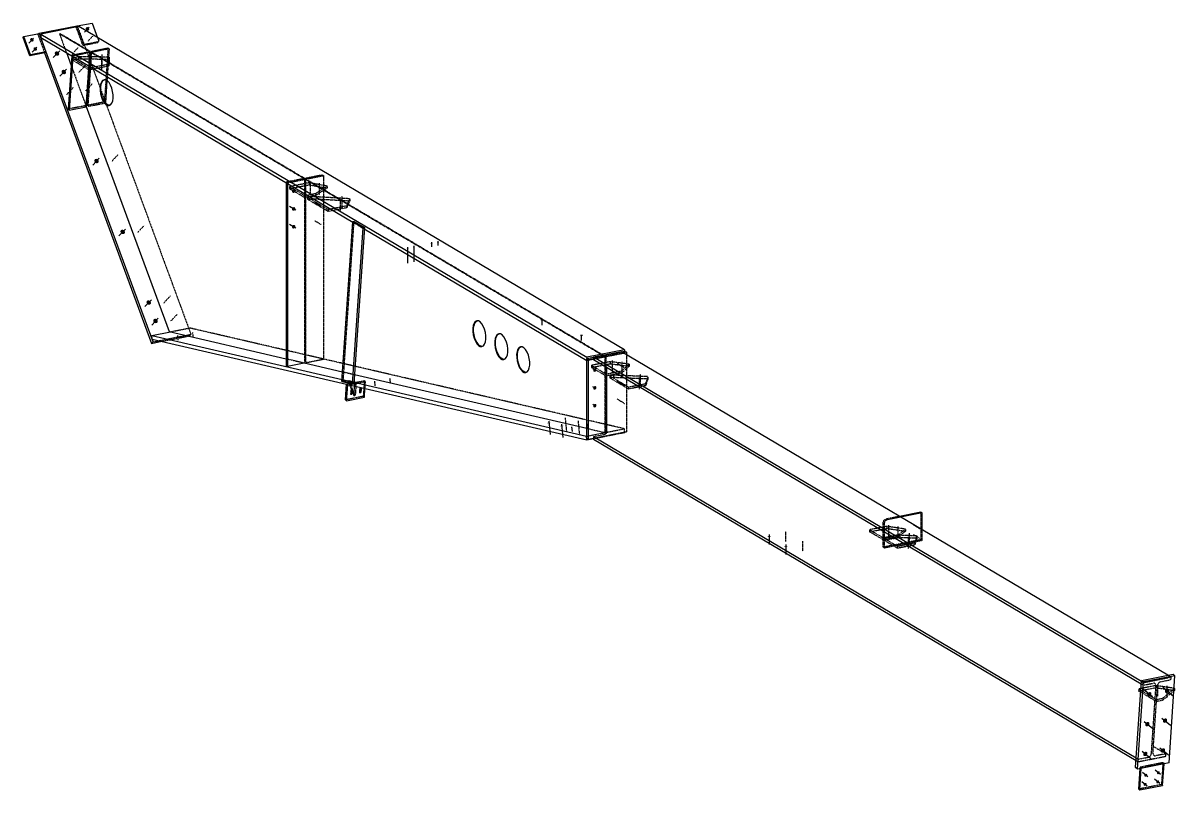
# Model space of a CAD drawing. Header units: millimetres. Extents: x 20 to 121689, y 20 to 5397.
# Drawn here: x 37509 to 45399, y 140 to 5397 of the extents above; entities that cross this region are included whole.
import ezdxf

# ---------------------------------------------------------------- set-up
doc = ezdxf.new("R2010")
doc.units = ezdxf.units.MM
doc.linetypes.add('DXK_LINE_DOT2', pattern=[3.9198, 1.9599, -1.9599])
doc.layers.add('STÅL', color=7, linetype='Continuous')

msp = doc.modelspace()

# ---------------------------------------------------------------- hatches: boundary and pattern name
at = {"layer": 'STÅL', "linetype": 'Continuous'}
for color, points in [(96, [(37942.6, 5349.1), (37940.8, 5351.1), (37939.4, 5353.3), (37938.5, 5355.8), (37938, 5358.3), (37938.1, 5360.7), (37938.7, 5363), (37939.8, 5365), (37941.4, 5366.7), (37943.3, 5367.9), (37945.6, 5368.7), (37948, 5368.9), (37950.5, 5368.6), (37953, 5367.9), (37955.4, 5366.6), (37957.5, 5364.9), (37959.3, 5362.9), (37960.7, 5360.6), (37961.7, 5358.2), (37962.1, 5355.7), (37962, 5353.3), (37961.4, 5351), (37960.3, 5349), (37958.7, 5347.3), (37956.8, 5346.1), (37954.6, 5345.3), (37952.2, 5345.1), (37949.6, 5345.4), (37947.2, 5346.1), (37944.8, 5347.4)]), (96, [(37561.6, 5273.8), (37559.8, 5275.8), (37558.4, 5278.1), (37557.4, 5280.5), (37557, 5283), (37557.1, 5285.5), (37557.7, 5287.7), (37558.8, 5289.7), (37560.3, 5291.4), (37562.3, 5292.6), (37564.5, 5293.4), (37566.9, 5293.7), (37569.4, 5293.4), (37571.9, 5292.6), (37574.3, 5291.4), (37576.4, 5289.7), (37578.3, 5287.7), (37579.7, 5285.4), (37580.6, 5283), (37581, 5280.5), (37581, 5278), (37580.3, 5275.8), (37579.2, 5273.8), (37577.7, 5272.1), (37575.8, 5270.9), (37573.5, 5270.1), (37571.1, 5269.8), (37568.6, 5270.1), (37566.1, 5270.9), (37563.7, 5272.1)]), (96, [(37584.8, 5210.8), (37583, 5212.8), (37581.6, 5215.1), (37580.6, 5217.5), (37580.2, 5220), (37580.3, 5222.5), (37580.9, 5224.7), (37582, 5226.7), (37583.5, 5228.4), (37585.5, 5229.6), (37587.7, 5230.4), (37590.1, 5230.7), (37592.6, 5230.4), (37595.1, 5229.6), (37597.5, 5228.4), (37599.6, 5226.7), (37601.4, 5224.7), (37602.9, 5222.4), (37603.8, 5220), (37604.2, 5217.5), (37604.1, 5215), (37603.5, 5212.8), (37602.4, 5210.8), (37600.9, 5209.1), (37599, 5207.9), (37596.7, 5207.1), (37594.3, 5206.8), (37591.8, 5207.1), (37589.3, 5207.9), (37586.9, 5209.1)]), (96, [(37731.7, 5177.2), (37729.4, 5179.8), (37727.6, 5182.7), (37726.4, 5185.8), (37725.8, 5188.9), (37725.9, 5192), (37726.7, 5194.9), (37728.1, 5197.5), (37730.1, 5199.6), (37732.5, 5201.1), (37735.4, 5202.1), (37738.4, 5202.4), (37741.6, 5202.1), (37744.8, 5201.1), (37747.8, 5199.5), (37750.5, 5197.4), (37752.8, 5194.8), (37754.6, 5191.9), (37755.8, 5188.8), (37756.4, 5185.7), (37756.2, 5182.6), (37755.5, 5179.7), (37754.1, 5177.2), (37752.1, 5175.1), (37749.6, 5173.5), (37746.8, 5172.5), (37743.7, 5172.2), (37740.6, 5172.5), (37737.4, 5173.5), (37734.4, 5175.1)]), (96, [(37778.1, 5051.2), (37775.8, 5053.8), (37774, 5056.7), (37772.8, 5059.8), (37772.2, 5062.9), (37772.3, 5066), (37773.1, 5068.9), (37774.5, 5071.5), (37776.5, 5073.6), (37778.9, 5075.1), (37781.7, 5076.1), (37784.8, 5076.4), (37788, 5076.1), (37791.2, 5075.1), (37794.2, 5073.5), (37796.9, 5071.4), (37799.2, 5068.8), (37801, 5065.9), (37802.2, 5062.8), (37802.7, 5059.7), (37802.6, 5056.6), (37801.9, 5053.7), (37800.4, 5051.2), (37798.5, 5049), (37796, 5047.5), (37793.2, 5046.5), (37790.1, 5046.2), (37786.9, 5046.5), (37783.8, 5047.5), (37780.8, 5049.1)]), (96, [(38002.7, 4441), (38000.4, 4443.5), (37998.6, 4446.4), (37997.4, 4449.5), (37996.8, 4452.7), (37997, 4455.8), (37997.7, 4458.7), (37999.1, 4461.2), (38001.1, 4463.3), (38003.5, 4464.9), (38006.4, 4465.9), (38009.4, 4466.2), (38012.6, 4465.8), (38015.8, 4464.9), (38018.8, 4463.3), (38021.5, 4461.1), (38023.8, 4458.6), (38025.6, 4455.7), (38026.8, 4452.6), (38027.4, 4449.4), (38027.3, 4446.4), (38026.5, 4443.5), (38025.1, 4440.9), (38023.1, 4438.8), (38020.7, 4437.2), (38017.8, 4436.3), (38014.8, 4436), (38011.6, 4436.3), (38008.4, 4437.3), (38005.4, 4438.9)]), (96, [(39353.1, 4250.4), (39354.7, 4252.6), (39356.6, 4254.5), (39358.8, 4255.9), (39361.1, 4256.9), (39363.4, 4257.4), (39365.7, 4257.3), (39367.9, 4256.7), (39369.8, 4255.6), (39371.4, 4254), (39372.5, 4252), (39373.3, 4249.7), (39373.5, 4247.2), (39373.3, 4244.6), (39372.5, 4242.1), (39371.3, 4239.6), (39369.8, 4237.4), (39367.9, 4235.5), (39365.7, 4234.1), (39363.4, 4233.1), (39361.1, 4232.6), (39358.8, 4232.7), (39356.6, 4233.3), (39354.7, 4234.5), (39353.1, 4236), (39352, 4238), (39351.2, 4240.3), (39351, 4242.8), (39351.2, 4245.4), (39352, 4248)]), (96, [(39353.1, 4128.2), (39354.7, 4130.5), (39356.6, 4132.3), (39358.8, 4133.8), (39361.1, 4134.8), (39363.4, 4135.2), (39365.7, 4135.2), (39367.9, 4134.5), (39369.8, 4133.4), (39371.4, 4131.8), (39372.5, 4129.8), (39373.3, 4127.6), (39373.5, 4125.1), (39373.3, 4122.5), (39372.5, 4119.9), (39371.3, 4117.5), (39369.8, 4115.3), (39367.9, 4113.4), (39365.7, 4111.9), (39363.4, 4110.9), (39361.1, 4110.5), (39358.8, 4110.5), (39356.6, 4111.2), (39354.7, 4112.3), (39353.1, 4113.9), (39352, 4115.9), (39351.2, 4118.1), (39351, 4120.6), (39351.2, 4123.2), (39352, 4125.8)]), (96, [(38181.6, 3955), (38179.3, 3957.5), (38177.5, 3960.4), (38176.3, 3963.5), (38175.7, 3966.7), (38175.9, 3969.8), (38176.6, 3972.6), (38178, 3975.2), (38180, 3977.3), (38182.5, 3978.9), (38185.3, 3979.8), (38188.4, 3980.2), (38191.5, 3979.8), (38194.7, 3978.8), (38197.7, 3977.2), (38200.4, 3975.1), (38202.7, 3972.6), (38204.5, 3969.7), (38205.7, 3966.6), (38206.3, 3963.4), (38206.2, 3960.3), (38205.4, 3957.4), (38204, 3954.9), (38202, 3952.8), (38199.6, 3951.2), (38196.7, 3950.2), (38193.7, 3949.9), (38190.5, 3950.3), (38187.3, 3951.2), (38184.3, 3952.8)]), (96, [(39353.1, 4006.1), (39354.7, 4008.3), (39356.6, 4010.2), (39358.8, 4011.6), (39361.1, 4012.6), (39363.4, 4013.1), (39365.7, 4013), (39367.9, 4012.4), (39369.8, 4011.3), (39371.4, 4009.7), (39372.5, 4007.7), (39373.3, 4005.4), (39373.5, 4002.9), (39373.3, 4000.3), (39372.5, 3997.7), (39371.3, 3995.3), (39369.8, 3993.1), (39367.9, 3991.2), (39365.7, 3989.8), (39363.4, 3988.8), (39361.1, 3988.3), (39358.8, 3988.4), (39356.6, 3989), (39354.7, 3990.1), (39353.1, 3991.7), (39352, 3993.7), (39351.2, 3996), (39351, 3998.5), (39351.2, 4001.1), (39352, 4003.6)]), (4, [(40306.6, 3884), (40305.1, 3884), (40303.8, 3884.2), (40302.5, 3884.4), (40301.4, 3884.7), (40300.5, 3885.2), (40299.9, 3885.6), (40299.6, 3886.1), (40299.6, 3886.6), (40299.9, 3887.1), (40300.5, 3887.5), (40301.4, 3888), (40302.5, 3888.3), (40303.8, 3888.5), (40305.1, 3888.7), (40306.6, 3888.7), (40308.1, 3888.7), (40309.4, 3888.5), (40310.7, 3888.3), (40311.8, 3888), (40312.7, 3887.5), (40313.3, 3887.1), (40313.6, 3886.6), (40313.6, 3886.1), (40313.3, 3885.6), (40312.7, 3885.2), (40311.8, 3884.7), (40310.7, 3884.4), (40309.4, 3884.2), (40308.1, 3884)]), (4, [(40349.9, 3892.5), (40348.4, 3892.6), (40347.1, 3892.7), (40345.8, 3893), (40344.7, 3893.3), (40343.8, 3893.7), (40343.2, 3894.2), (40342.9, 3894.7), (40342.9, 3895.2), (40343.2, 3895.6), (40343.8, 3896.1), (40344.7, 3896.5), (40345.8, 3896.8), (40347.1, 3897.1), (40348.4, 3897.2), (40349.9, 3897.3), (40351.4, 3897.2), (40352.7, 3897.1), (40354, 3896.8), (40355.1, 3896.5), (40356, 3896.1), (40356.6, 3895.6), (40356.9, 3895.2), (40356.9, 3894.7), (40356.6, 3894.2), (40356, 3893.7), (40355.1, 3893.3), (40354, 3893), (40352.7, 3892.7), (40351.4, 3892.6)]), (4, [(40142, 3851.5), (40140.6, 3851.5), (40139.2, 3851.7), (40137.9, 3851.9), (40136.8, 3852.3), (40136, 3852.7), (40135.4, 3853.1), (40135.1, 3853.6), (40135.1, 3854.1), (40135.4, 3854.6), (40136, 3855.1), (40136.8, 3855.5), (40137.9, 3855.8), (40139.2, 3856), (40140.6, 3856.2), (40142, 3856.3), (40143.5, 3856.2), (40144.9, 3856), (40146.2, 3855.8), (40147.2, 3855.5), (40148.1, 3855.1), (40148.7, 3854.6), (40149, 3854.1), (40149, 3853.6), (40148.7, 3853.1), (40148.1, 3852.7), (40147.2, 3852.3), (40146.2, 3851.9), (40144.9, 3851.7), (40143.5, 3851.5)]), (4, [(40185.3, 3860), (40183.9, 3860.1), (40182.5, 3860.2), (40181.2, 3860.5), (40180.1, 3860.8), (40179.3, 3861.2), (40178.7, 3861.7), (40178.4, 3862.2), (40178.4, 3862.7), (40178.7, 3863.1), (40179.3, 3863.6), (40180.1, 3864), (40181.2, 3864.3), (40182.5, 3864.6), (40183.9, 3864.7), (40185.3, 3864.8), (40186.8, 3864.7), (40188.2, 3864.6), (40189.5, 3864.3), (40190.5, 3864), (40191.4, 3863.6), (40192, 3863.1), (40192.3, 3862.7), (40192.3, 3862.2), (40192, 3861.7), (40191.4, 3861.2), (40190.5, 3860.8), (40189.5, 3860.5), (40188.2, 3860.2), (40186.8, 3860.1)]), (96, [(38359.8, 3470.7), (38357.5, 3473.3), (38355.7, 3476.2), (38354.5, 3479.3), (38354, 3482.4), (38354.1, 3485.5), (38354.9, 3488.4), (38356.3, 3491), (38358.2, 3493.1), (38360.7, 3494.6), (38363.5, 3495.6), (38366.6, 3495.9), (38369.8, 3495.6), (38373, 3494.6), (38376, 3493), (38378.7, 3490.9), (38381, 3488.3), (38382.8, 3485.4), (38384, 3482.3), (38384.5, 3479.2), (38384.4, 3476.1), (38383.6, 3473.2), (38382.2, 3470.7), (38380.3, 3468.6), (38377.8, 3467), (38375, 3466), (38371.9, 3465.7), (38368.7, 3466), (38365.6, 3467), (38362.5, 3468.6)]), (96, [(38406.2, 3344.7), (38403.9, 3347.3), (38402.1, 3350.2), (38400.9, 3353.3), (38400.4, 3356.4), (38400.5, 3359.5), (38401.3, 3362.4), (38402.7, 3365), (38404.6, 3367.1), (38407.1, 3368.6), (38409.9, 3369.6), (38413, 3369.9), (38416.2, 3369.6), (38419.3, 3368.6), (38422.3, 3367), (38425.1, 3364.9), (38427.4, 3362.3), (38429.1, 3359.4), (38430.3, 3356.3), (38430.9, 3353.2), (38430.8, 3350.1), (38430, 3347.2), (38428.6, 3344.7), (38426.6, 3342.5), (38424.2, 3341), (38421.4, 3340), (38418.3, 3339.7), (38415.1, 3340), (38411.9, 3341), (38408.9, 3342.6)]), (96, [(41064.7, 3358.2), (41062.4, 3358.3), (41060.2, 3358.6), (41058.2, 3359), (41056.5, 3359.5), (41055.2, 3360.1), (41054.2, 3360.8), (41053.8, 3361.6), (41053.8, 3362.4), (41054.2, 3363.2), (41055.2, 3363.9), (41056.5, 3364.5), (41058.2, 3365.1), (41060.2, 3365.4), (41062.4, 3365.7), (41064.7, 3365.8), (41067, 3365.7), (41069.2, 3365.4), (41071.2, 3365.1), (41072.9, 3364.5), (41074.2, 3363.9), (41075.2, 3363.2), (41075.6, 3362.4), (41075.6, 3361.6), (41075.2, 3360.8), (41074.2, 3360.1), (41072.9, 3359.5), (41071.2, 3359), (41069.2, 3358.6), (41067, 3358.3)]), (96, [(38566.4, 3246.6), (38565, 3246.5), (38563.6, 3246.4), (38562.3, 3246.4), (38561.2, 3246.5), (38560.3, 3246.6), (38559.7, 3246.8), (38559.4, 3247.1), (38559.4, 3247.3), (38559.6, 3247.6), (38560.2, 3247.9), (38561.1, 3248.2), (38562.1, 3248.5), (38563.4, 3248.8), (38564.7, 3249), (38566.2, 3249.1), (38567.6, 3249.3), (38569, 3249.3), (38570.3, 3249.3), (38571.4, 3249.2), (38572.3, 3249.1), (38572.9, 3248.9), (38573.2, 3248.7), (38573.3, 3248.4), (38573, 3248.1), (38572.4, 3247.8), (38571.6, 3247.5), (38570.5, 3247.2), (38569.3, 3247), (38567.9, 3246.8)]), (96, [(41334, 3253.4), (41331.7, 3253.5), (41329.5, 3253.8), (41327.5, 3254.2), (41325.8, 3254.7), (41324.5, 3255.3), (41323.5, 3256), (41323, 3256.8), (41323, 3257.6), (41323.5, 3258.4), (41324.5, 3259.1), (41325.8, 3259.7), (41327.5, 3260.3), (41329.5, 3260.6), (41331.7, 3260.9), (41334, 3261), (41336.3, 3260.9), (41338.5, 3260.6), (41340.4, 3260.3), (41342.2, 3259.7), (41343.5, 3259.1), (41344.4, 3258.4), (41344.9, 3257.6), (41344.9, 3256.8), (41344.4, 3256), (41343.5, 3255.3), (41342.2, 3254.7), (41340.4, 3254.2), (41338.5, 3253.8), (41336.3, 3253.5)]), (96, [(41415.8, 3023.7), (41417.4, 3025.9), (41419.3, 3027.8), (41421.5, 3029.2), (41423.8, 3030.2), (41426.1, 3030.7), (41428.4, 3030.6), (41430.6, 3030), (41432.5, 3028.9), (41434, 3027.3), (41435.2, 3025.3), (41435.9, 3023), (41436.2, 3020.5), (41435.9, 3017.9), (41435.2, 3015.3), (41434, 3012.9), (41432.5, 3010.7), (41430.5, 3008.8), (41428.4, 3007.4), (41426.1, 3006.4), (41423.7, 3005.9), (41421.4, 3006), (41419.3, 3006.6), (41417.4, 3007.7), (41415.8, 3009.3), (41414.6, 3011.3), (41413.9, 3013.6), (41413.7, 3016.1), (41413.9, 3018.7), (41414.6, 3021.2)]), (96, [(39916.8, 2933.4), (39915.4, 2933.3), (39914, 2933.2), (39912.7, 2933.2), (39911.6, 2933.3), (39910.7, 2933.4), (39910.1, 2933.6), (39909.8, 2933.8), (39909.8, 2934.1), (39910, 2934.4), (39910.6, 2934.7), (39911.4, 2935), (39912.5, 2935.3), (39913.8, 2935.5), (39915.1, 2935.7), (39916.6, 2935.9), (39918, 2936), (39919.4, 2936.1), (39920.7, 2936.1), (39921.8, 2936), (39922.7, 2935.9), (39923.3, 2935.7), (39923.6, 2935.4), (39923.6, 2935.2), (39923.4, 2934.9), (39922.8, 2934.6), (39922, 2934.3), (39920.9, 2934), (39919.6, 2933.7), (39918.3, 2933.5)]), (96, [(39767.2, 2887.7), (39764.2, 2889.2), (39760.6, 2889.3), (39756.9, 2887.8), (39753.7, 2885.1), (39751.4, 2881.5), (39750.4, 2877.5), (39748.8, 2854.2), (39749.3, 2850.6), (39751.2, 2847.8), (39754.1, 2846.3), (39757.7, 2846.2), (39761.4, 2847.7), (39764.6, 2850.5), (39766.9, 2854.1), (39767.9, 2858), (39769.5, 2881.3), (39769, 2884.9)]), (96, [(39827.8, 2899.7), (39824.8, 2901.2), (39821.2, 2901.3), (39817.5, 2899.8), (39814.3, 2897), (39812, 2893.4), (39811, 2889.5), (39809.5, 2866.2), (39809.9, 2862.6), (39811.8, 2859.8), (39814.7, 2858.2), (39818.3, 2858.2), (39822, 2859.7), (39825.3, 2862.4), (39827.5, 2866), (39828.5, 2870), (39830.1, 2893.3), (39829.6, 2896.9)]), (96, [(41415.8, 2901.5), (41417.4, 2903.7), (41419.3, 2905.6), (41421.5, 2907.1), (41423.8, 2908.1), (41426.1, 2908.5), (41428.4, 2908.4), (41430.6, 2907.8), (41432.5, 2906.7), (41434, 2905.1), (41435.2, 2903.1), (41435.9, 2900.8), (41436.2, 2898.3), (41435.9, 2895.8), (41435.2, 2893.2), (41434, 2890.7), (41432.5, 2888.5), (41430.5, 2886.7), (41428.4, 2885.2), (41426.1, 2884.2), (41423.7, 2883.8), (41421.4, 2883.8), (41419.3, 2884.4), (41417.4, 2885.6), (41415.8, 2887.2), (41414.6, 2889.1), (41413.9, 2891.4), (41413.7, 2893.9), (41413.9, 2896.5), (41414.6, 2899.1)]), (96, [(41415.8, 2779.4), (41417.4, 2781.6), (41419.3, 2783.4), (41421.5, 2784.9), (41423.8, 2785.9), (41426.1, 2786.4), (41428.4, 2786.3), (41430.6, 2785.7), (41432.5, 2784.5), (41434, 2782.9), (41435.2, 2781), (41435.9, 2778.7), (41436.2, 2776.2), (41435.9, 2773.6), (41435.2, 2771), (41434, 2768.6), (41432.5, 2766.4), (41430.5, 2764.5), (41428.4, 2763), (41426.1, 2762.1), (41423.7, 2761.6), (41421.4, 2761.7), (41419.3, 2762.3), (41417.4, 2763.4), (41415.8, 2765), (41414.6, 2767), (41413.9, 2769.3), (41413.7, 2771.8), (41413.9, 2774.4), (41414.6, 2776.9)]), (4, [(41110.6, 2653.9), (41108.4, 2653.7), (41106.2, 2653.6), (41104.2, 2653.6), (41102.4, 2653.8), (41101.1, 2654), (41100.1, 2654.3), (41099.6, 2654.6), (41099.5, 2655), (41100, 2655.5), (41100.9, 2656), (41102.2, 2656.4), (41103.9, 2656.9), (41105.8, 2657.3), (41108, 2657.6), (41110.3, 2657.9), (41112.5, 2658.1), (41114.7, 2658.1), (41116.7, 2658.1), (41118.5, 2658), (41119.8, 2657.8), (41120.8, 2657.5), (41121.3, 2657.1), (41121.4, 2656.7), (41120.9, 2656.3), (41120, 2655.8), (41118.7, 2655.3), (41117, 2654.9), (41115.1, 2654.5), (41112.9, 2654.1)]), (4, [(41199, 2633.4), (41196.7, 2633.2), (41194.6, 2633.1), (41192.6, 2633.1), (41190.8, 2633.3), (41189.4, 2633.5), (41188.5, 2633.8), (41188, 2634.1), (41187.9, 2634.5), (41188.4, 2635), (41189.3, 2635.5), (41190.6, 2635.9), (41192.2, 2636.4), (41194.2, 2636.8), (41196.4, 2637.1), (41198.6, 2637.4), (41200.9, 2637.6), (41203.1, 2637.6), (41205.1, 2637.6), (41206.8, 2637.5), (41208.2, 2637.3), (41209.2, 2637), (41209.7, 2636.6), (41209.7, 2636.2), (41209.3, 2635.8), (41208.4, 2635.3), (41207.1, 2634.8), (41205.4, 2634.4), (41203.5, 2634), (41201.3, 2633.6)]), (96, [(41267.2, 2620.1), (41265.8, 2620), (41264.4, 2620), (41263.1, 2620), (41262, 2620.1), (41261.1, 2620.2), (41260.5, 2620.4), (41260.2, 2620.6), (41260.1, 2620.9), (41260.4, 2621.2), (41261, 2621.5), (41261.8, 2621.8), (41262.9, 2622), (41264.1, 2622.3), (41265.5, 2622.5), (41267, 2622.7), (41268.4, 2622.8), (41269.8, 2622.8), (41271.1, 2622.8), (41272.2, 2622.8), (41273.1, 2622.6), (41273.7, 2622.4), (41274, 2622.2), (41274, 2621.9), (41273.8, 2621.7), (41273.2, 2621.4), (41272.4, 2621.1), (41271.3, 2620.8), (41270, 2620.5), (41268.7, 2620.3)]), (4, [(42619, 1874.4), (42616.7, 1874.5), (42614.6, 1874.7), (42612.6, 1875.1), (42610.9, 1875.6), (42609.5, 1876.3), (42608.6, 1877), (42608.1, 1877.8), (42608.1, 1878.6), (42608.6, 1879.3), (42609.5, 1880), (42610.9, 1880.7), (42612.6, 1881.2), (42614.6, 1881.6), (42616.7, 1881.8), (42619, 1881.9), (42621.3, 1881.8), (42623.5, 1881.6), (42625.5, 1881.2), (42627.2, 1880.7), (42628.6, 1880), (42629.5, 1879.3), (42630, 1878.6), (42630, 1877.8), (42629.5, 1877), (42628.6, 1876.3), (42627.2, 1875.6), (42625.5, 1875.1), (42623.5, 1874.7), (42621.3, 1874.5)]), (4, [(42734, 1806.3), (42731.7, 1806.4), (42729.6, 1806.6), (42727.6, 1807), (42725.9, 1807.5), (42724.5, 1808.2), (42723.6, 1808.9), (42723.1, 1809.6), (42723.1, 1810.4), (42723.6, 1811.2), (42724.5, 1811.9), (42725.9, 1812.6), (42727.6, 1813.1), (42729.6, 1813.5), (42731.7, 1813.7), (42734, 1813.8), (42736.3, 1813.7), (42738.5, 1813.5), (42740.5, 1813.1), (42742.2, 1812.6), (42743.6, 1811.9), (42744.5, 1811.2), (42745, 1810.4), (42745, 1809.6), (42744.5, 1808.9), (42743.6, 1808.2), (42742.2, 1807.5), (42740.5, 1807), (42738.5, 1806.6), (42736.3, 1806.4)]), (96, [(45213.6, 803.8), (45216, 806.3), (45218.7, 808.3), (45221.6, 809.8), (45224.6, 810.6), (45227.6, 810.8), (45230.3, 810.4), (45232.8, 809.3), (45234.8, 807.6), (45236.4, 805.4), (45237.3, 802.8), (45237.7, 799.9), (45237.4, 796.8), (45236.5, 793.6), (45235.1, 790.6), (45233.1, 787.7), (45230.7, 785.3), (45228, 783.2), (45225.1, 781.8), (45222.1, 780.9), (45219.2, 780.7), (45216.4, 781.2), (45214, 782.3), (45211.9, 783.9), (45210.4, 786.1), (45209.4, 788.7), (45209, 791.7), (45209.3, 794.8), (45210.2, 797.9), (45211.6, 801)]), (96, [(45334.9, 827.7), (45337.2, 830.2), (45340, 832.2), (45342.9, 833.7), (45345.9, 834.5), (45348.8, 834.8), (45351.6, 834.3), (45354, 833.2), (45356.1, 831.5), (45357.6, 829.3), (45358.6, 826.7), (45358.9, 823.8), (45358.7, 820.7), (45357.8, 817.5), (45356.3, 814.5), (45354.4, 811.7), (45352, 809.2), (45349.3, 807.2), (45346.3, 805.7), (45343.3, 804.9), (45340.4, 804.7), (45337.7, 805.1), (45335.2, 806.2), (45333.2, 807.9), (45331.6, 810.1), (45330.6, 812.7), (45330.3, 815.6), (45330.6, 818.7), (45331.4, 821.9), (45332.9, 824.9)]), (96, [(45199.7, 599.4), (45202.1, 601.8), (45204.8, 603.9), (45207.7, 605.3), (45210.7, 606.2), (45213.7, 606.4), (45216.4, 605.9), (45218.9, 604.9), (45220.9, 603.2), (45222.5, 601), (45223.4, 598.4), (45223.8, 595.4), (45223.5, 592.3), (45222.7, 589.2), (45221.2, 586.1), (45219.2, 583.3), (45216.8, 580.8), (45214.1, 578.8), (45211.2, 577.4), (45208.2, 576.5), (45205.3, 576.3), (45202.5, 576.7), (45200.1, 577.8), (45198, 579.5), (45196.5, 581.7), (45195.5, 584.3), (45195.2, 587.2), (45195.4, 590.4), (45196.3, 593.5), (45197.7, 596.6)]), (96, [(45321, 623.3), (45323.4, 625.8), (45326.1, 627.8), (45329, 629.3), (45332, 630.1), (45334.9, 630.3), (45337.7, 629.9), (45340.1, 628.8), (45342.2, 627.1), (45343.7, 624.9), (45344.7, 622.3), (45345, 619.4), (45344.8, 616.3), (45343.9, 613.1), (45342.4, 610.1), (45340.5, 607.2), (45338.1, 604.8), (45335.4, 602.8), (45332.4, 601.3), (45329.5, 600.4), (45326.5, 600.2), (45323.8, 600.7), (45321.3, 601.8), (45319.3, 603.5), (45317.7, 605.6), (45316.8, 608.3), (45316.4, 611.2), (45316.7, 614.3), (45317.5, 617.4), (45319, 620.5)]), (96, [(45185.8, 395), (45188.2, 397.4), (45190.9, 399.4), (45193.8, 400.9), (45196.8, 401.8), (45199.8, 402), (45202.5, 401.5), (45205, 400.4), (45207, 398.7), (45208.6, 396.6), (45209.5, 393.9), (45209.9, 391), (45209.6, 387.9), (45208.8, 384.8), (45207.3, 381.7), (45205.3, 378.9), (45202.9, 376.4), (45200.2, 374.4), (45197.3, 372.9), (45194.3, 372.1), (45191.4, 371.9), (45188.6, 372.3), (45186.2, 373.4), (45184.1, 375.1), (45182.6, 377.3), (45181.6, 379.9), (45181.3, 382.8), (45181.5, 385.9), (45182.4, 389.1), (45183.9, 392.1)]), (96, [(45307.1, 418.9), (45309.5, 421.4), (45312.2, 423.4), (45315.1, 424.8), (45318.1, 425.7), (45321, 425.9), (45323.8, 425.5), (45326.2, 424.4), (45328.3, 422.7), (45329.8, 420.5), (45330.8, 417.9), (45331.1, 415), (45330.9, 411.8), (45330, 408.7), (45328.5, 405.7), (45326.6, 402.8), (45324.2, 400.4), (45321.5, 398.3), (45318.6, 396.9), (45315.6, 396), (45312.6, 395.8), (45309.9, 396.3), (45307.4, 397.4), (45305.4, 399), (45303.8, 401.2), (45302.9, 403.8), (45302.5, 406.8), (45302.8, 409.9), (45303.6, 413), (45305.1, 416.1)]), (96, [(45192.3, 246.3), (45193.9, 248), (45195.7, 249.3), (45197.7, 250.3), (45199.7, 250.9), (45201.6, 251), (45203.5, 250.7), (45205.1, 250), (45206.5, 248.9), (45207.5, 247.4), (45208.1, 245.7), (45208.4, 243.7), (45208.2, 241.6), (45207.6, 239.5), (45206.6, 237.5), (45205.3, 235.6), (45203.7, 234), (45201.9, 232.6), (45200, 231.7), (45198, 231.1), (45196, 230.9), (45194.2, 231.3), (45192.5, 232), (45191.2, 233.1), (45190.2, 234.6), (45189.5, 236.3), (45189.3, 238.3), (45189.4, 240.3), (45190, 242.4), (45191, 244.5)]), (96, [(45278.9, 263.4), (45280.5, 265.1), (45282.3, 266.4), (45284.3, 267.4), (45286.3, 268), (45288.2, 268.1), (45290.1, 267.8), (45291.7, 267.1), (45293.1, 266), (45294.1, 264.5), (45294.7, 262.8), (45295, 260.8), (45294.8, 258.7), (45294.2, 256.6), (45293.2, 254.6), (45291.9, 252.7), (45290.3, 251.1), (45288.5, 249.7), (45286.6, 248.8), (45284.6, 248.2), (45282.6, 248.1), (45280.8, 248.4), (45279.1, 249.1), (45277.8, 250.2), (45276.8, 251.7), (45276.1, 253.4), (45275.9, 255.4), (45276, 257.4), (45276.6, 259.5), (45277.6, 261.6)]), (96, [(45188, 183.6), (45189.6, 185.2), (45191.5, 186.6), (45193.4, 187.5), (45195.4, 188.1), (45197.4, 188.3), (45199.2, 188), (45200.8, 187.2), (45202.2, 186.1), (45203.2, 184.6), (45203.9, 182.9), (45204.1, 180.9), (45203.9, 178.9), (45203.3, 176.8), (45202.4, 174.7), (45201.1, 172.9), (45199.5, 171.2), (45197.7, 169.9), (45195.7, 168.9), (45193.7, 168.3), (45191.8, 168.2), (45189.9, 168.5), (45188.3, 169.2), (45186.9, 170.3), (45185.9, 171.8), (45185.2, 173.5), (45185, 175.5), (45185.2, 177.6), (45185.8, 179.7), (45186.7, 181.7)]), (96, [(45274.7, 200.7), (45276.2, 202.3), (45278.1, 203.7), (45280, 204.6), (45282, 205.2), (45284, 205.4), (45285.8, 205.1), (45287.4, 204.3), (45288.8, 203.2), (45289.8, 201.7), (45290.5, 200), (45290.7, 198.1), (45290.5, 196), (45289.9, 193.9), (45289, 191.8), (45287.7, 190), (45286.1, 188.3), (45284.3, 187), (45282.3, 186), (45280.3, 185.4), (45278.4, 185.3), (45276.5, 185.6), (45274.9, 186.3), (45273.5, 187.4), (45272.5, 188.9), (45271.8, 190.6), (45271.6, 192.6), (45271.8, 194.7), (45272.4, 196.8), (45273.3, 198.8)])]:
    msp.add_hatch(color=color, dxfattribs=at).paths.add_polyline_path(points)

# ---------------------------------------------------------------- linework, layer by layer
at = {"layer": 'STÅL', "color": 2, "linetype": 'Continuous'}
for p, q in [((37619.8, 5327.5), (37879.6, 5378.8)), ((37890.7, 5372.2), (37630.9, 5320.9)), ((37879.6, 5378.8), (37882.6, 5370.7)), ((37880.3, 5377), (37981.8, 5397.1)), ((41628.9, 3157.7), (37890.7, 5372.2)), ((37981.8, 5397.1), (38018.8, 5296.3)), ((37508.5, 5298.7), (37514.1, 5304.7)), ((37554.9, 5172.7), (37508.5, 5298.7)), ((37514.1, 5304.7), (37618, 5325.2)), ((37560.5, 5178.7), (37514.1, 5304.7)), ((37617.6, 5325.1), (37619.8, 5327.5)), ((37618, 5325.2), (37664.4, 5199.2)), ((38398.7, 3211.5), (37619.8, 5327.5)), ((37630.9, 5320.9), (41369.1, 3106.4)), ((37630.9, 5320.9), (37630.9, 5297.5)), ((37630.9, 5297.5), (39767.1, 4032)), ((37658.8, 5193.2), (37554.9, 5172.7)), ((37554.9, 5172.7), (37560.5, 5178.7)), ((37664.4, 5199.2), (37560.5, 5178.7)), ((37656.4, 5192.7), (38389.4, 3201.4)), ((37658.8, 5193.2), (37664.4, 5199.2)), ((37805.5, 5194), (37838.3, 5105)), ((38039.2, 4976.3), (38036.2, 4956.7)), ((38044.9, 4992.1), (38039.2, 4976.3)), ((38041.4, 4957.7), (38044.4, 4977.3)), ((38044.4, 4977.3), (38050.1, 4993.1)), ((38053.2, 5003), (38044.9, 4992.1)), ((38050.1, 4993.1), (38058.4, 5004)), ((38063.3, 5008.2), (38053.2, 5003)), ((38058.4, 5004), (38066.1, 5008)), ((38074.6, 5007.4), (38063.3, 5008.2)), ((38086.4, 5000.6), (38074.6, 5007.4)), ((38097.7, 4988.3), (38086.4, 5000.6)), ((38108, 4971.4), (38097.7, 4988.3)), ((38116.3, 4951), (38108, 4971.4)), ((38036.2, 4956.7), (38036.3, 4934.5)), ((38036.3, 4934.5), (38039.5, 4911.4)), ((38039.5, 4911.4), (38045.4, 4888.8)), ((38041.5, 4935.6), (38041.4, 4957.7)), ((38044.7, 4912.4), (38041.5, 4935.6)), ((38050.6, 4889.9), (38044.7, 4912.4)), ((38122.3, 4928.4), (38116.3, 4951)), ((38125.4, 4905.3), (38122.3, 4928.4)), ((38125.5, 4883.1), (38125.4, 4905.3)), ((37941.3, 4825.1), (38509.2, 3282.3)), ((38045.4, 4888.8), (38053.8, 4868.4)), ((38059, 4869.4), (38050.6, 4889.9)), ((38053.8, 4868.4), (38064, 4851.5)), ((38069.2, 4852.5), (38059, 4869.4)), ((38064, 4851.5), (38075.4, 4839.2)), ((38080.6, 4840.2), (38069.2, 4852.5)), ((38073.3, 4852.6), (38076.1, 4845.1)), ((38075.4, 4839.2), (38087.1, 4832.4)), ((38092.3, 4833.5), (38080.6, 4840.2)), ((38087.1, 4832.4), (38098.5, 4831.6)), ((38100.8, 4832.9), (38092.3, 4833.5)), ((38098.5, 4831.6), (38108.6, 4836.8)), ((38108.6, 4836.8), (38116.8, 4847.7)), ((38116.8, 4847.7), (38122.6, 4863.5)), ((38122.6, 4863.5), (38125.5, 4883.1)), ((39311.4, 4301.9), (39311.4, 3046.9)), ((39318.9, 4297.5), (39318.9, 3042.4)), ((39440.2, 4225.6), (39440.2, 3073.9)), ((39845.8, 3985.3), (41369.1, 3082.9)), ((40592.5, 3323.8), (40589.6, 3304.2)), ((40598.3, 3339.6), (40592.5, 3323.8)), ((40594.8, 3305.2), (40597.7, 3324.8)), ((40597.7, 3324.8), (40603.5, 3340.6)), ((40606.5, 3350.5), (40598.3, 3339.6)), ((40603.5, 3340.6), (40611.7, 3351.5)), ((40616.7, 3355.7), (40606.5, 3350.5)), ((40611.7, 3351.5), (40619.5, 3355.5)), ((40628, 3354.9), (40616.7, 3355.7)), ((40639.7, 3348.1), (40628, 3354.9)), ((40651.1, 3335.8), (40639.7, 3348.1)), ((40661.3, 3318.9), (40651.1, 3335.8)), ((40669.7, 3298.5), (40661.3, 3318.9)), ((38390.2, 3255.3), (38517.5, 3280.4)), ((38390.2, 3255.3), (39693.7, 2952.9)), ((38392.5, 3230.8), (38390.2, 3255.3)), ((38509.2, 3282.3), (39311.4, 3096.2)), ((40589.6, 3304.2), (40589.7, 3282)), ((40589.7, 3282), (40592.8, 3258.9)), ((40592.8, 3258.9), (40598.8, 3236.3)), ((40594.9, 3283.1), (40594.8, 3305.2)), ((40598, 3259.9), (40594.9, 3283.1)), ((40604, 3237.4), (40598, 3259.9)), ((40598.8, 3236.3), (40607.2, 3215.9)), ((40612.3, 3216.9), (40604, 3237.4)), ((40675.7, 3275.9), (40669.7, 3298.5)), ((40678.8, 3252.8), (40675.7, 3275.9)), ((40678.9, 3230.6), (40678.8, 3252.8)), ((40748.3, 3250.7), (40742.5, 3234.9)), ((40744.8, 3216.3), (40747.7, 3236)), ((40747.7, 3236), (40753.5, 3251.8)), ((40756.5, 3261.6), (40748.3, 3250.7)), ((40753.5, 3251.8), (40761.7, 3262.6)), ((40766.7, 3266.8), (40756.5, 3261.6)), ((40761.7, 3262.6), (40769.5, 3266.6)), ((40778, 3266), (40766.7, 3266.8)), ((40789.7, 3259.2), (40778, 3266)), ((40801.1, 3247), (40789.7, 3259.2)), ((40811.3, 3230), (40801.1, 3247)), ((38389.4, 3201.4), (38459.4, 3215.3)), ((38389.4, 3201.4), (38398.7, 3211.5)), ((38392.5, 3230.8), (41370.3, 2540.1)), ((38398.7, 3211.5), (38440.4, 3219.7)), ((40607.2, 3215.9), (40617.4, 3199)), ((40622.6, 3200), (40612.3, 3216.9)), ((40617.4, 3199), (40628.8, 3186.7)), ((40633.9, 3187.7), (40622.6, 3200)), ((40628.8, 3186.7), (40640.5, 3179.9)), ((40645.7, 3181), (40633.9, 3187.7)), ((40640.5, 3179.9), (40651.8, 3179.1)), ((40654.2, 3180.4), (40645.7, 3181)), ((40651.8, 3179.1), (40661.9, 3184.4)), ((40661.9, 3184.4), (40670.2, 3195.2)), ((40670.2, 3195.2), (40676, 3211)), ((40676, 3211), (40678.9, 3230.6)), ((40742.5, 3234.9), (40739.6, 3215.3)), ((40739.6, 3215.3), (40739.7, 3193.2)), ((40739.7, 3193.2), (40742.8, 3170)), ((40742.8, 3170), (40748.8, 3147.5)), ((40744.9, 3194.2), (40744.8, 3216.3)), ((40748, 3171.1), (40744.9, 3194.2)), ((40754, 3148.5), (40748, 3171.1)), ((40819.7, 3209.6), (40811.3, 3230)), ((40825.7, 3187.1), (40819.7, 3209.6)), ((40828.8, 3163.9), (40825.7, 3187.1)), ((40828.9, 3141.8), (40828.8, 3163.9)), ((40898.3, 3161.9), (40892.5, 3146.1)), ((40897.7, 3147.1), (40903.5, 3162.9)), ((40906.5, 3172.7), (40898.3, 3161.9)), ((40903.5, 3162.9), (40911.7, 3173.8)), ((40916.7, 3177.9), (40906.5, 3172.7)), ((40911.7, 3173.8), (40919.5, 3177.7)), ((40928, 3177.1), (40916.7, 3177.9)), ((40939.7, 3170.4), (40928, 3177.1)), ((40951.1, 3158.1), (40939.7, 3170.4)), ((40961.3, 3141.2), (40951.1, 3158.1)), ((41628.9, 3157.7), (41369.1, 3106.4)), ((41628.9, 3157.7), (41628.9, 3148.3)), ((40748.8, 3147.5), (40757.2, 3127)), ((40762.4, 3128.1), (40754, 3148.5)), ((40757.2, 3127), (40767.4, 3110.1)), ((40772.6, 3111.1), (40762.4, 3128.1)), ((40767.4, 3110.1), (40778.8, 3097.9)), ((40783.9, 3098.9), (40772.6, 3111.1)), ((40778.8, 3097.9), (40790.5, 3091.1)), ((40795.7, 3092.1), (40783.9, 3098.9)), ((40790.5, 3091.1), (40801.8, 3090.3)), ((40804.2, 3091.5), (40795.7, 3092.1)), ((40801.8, 3090.3), (40811.9, 3095.5)), ((40811.9, 3095.5), (40820.2, 3106.4)), ((40820.2, 3106.4), (40826, 3122.1)), ((40826, 3122.1), (40828.9, 3141.8)), ((40892.5, 3146.1), (40889.6, 3126.4)), ((40889.6, 3126.4), (40889.7, 3104.3)), ((40889.7, 3104.3), (40892.8, 3081.2)), ((40892.8, 3081.2), (40898.8, 3058.6)), ((40894.8, 3127.5), (40897.7, 3147.1)), ((40894.9, 3105.3), (40894.8, 3127.5)), ((40898, 3082.2), (40894.9, 3105.3)), ((40904, 3059.6), (40898, 3082.2)), ((40969.7, 3120.7), (40961.3, 3141.2)), ((40975.7, 3098.2), (40969.7, 3120.7)), ((40978.8, 3075.1), (40975.7, 3098.2)), ((41369.1, 3097), (41628.9, 3148.3)), ((41369.1, 3106.4), (41369.1, 3082.9)), ((41369.1, 2552), (41369.1, 3097)), ((41381.6, 3089.6), (41369.1, 3097)), ((41381.6, 3089.6), (41416.3, 3096.5)), ((41381.6, 2544.6), (41381.6, 3089.6)), ((41606.8, 3143.5), (41416.3, 3105.9)), ((45169.2, 882.6), (41416.3, 3105.9)), ((41416.3, 3105.9), (41416.3, 3088)), ((45168, 865.5), (41416.3, 3088)), ((45349.6, 926.2), (41606.8, 3143.5)), ((41641.4, 3140.9), (41618.7, 3136.4)), ((41628.9, 3148.3), (41641.4, 3140.9)), ((41641.4, 3140.9), (41641.4, 3123)), ((39311.4, 3046.9), (39318.9, 3042.4)), ((39433.3, 3065), (39318.9, 3042.4)), ((39440.2, 3073.9), (39433.3, 3065)), ((39435.2, 3067.5), (39697.4, 3006.7)), ((40898.8, 3058.6), (40907.2, 3038.2)), ((40912.4, 3039.2), (40904, 3059.6)), ((40907.2, 3038.2), (40917.4, 3021.3)), ((40922.6, 3022.3), (40912.4, 3039.2)), ((40917.4, 3021.3), (40928.8, 3009)), ((40934, 3010), (40922.6, 3022.3)), ((40928.8, 3009), (40940.5, 3002.2)), ((40945.7, 3003.3), (40934, 3010)), ((40940.5, 3002.2), (40951.8, 3001.4)), ((40954.2, 3002.6), (40945.7, 3003.3)), ((40951.8, 3001.4), (40961.9, 3006.6)), ((40961.9, 3006.6), (40970.2, 3017.5)), ((40970.2, 3017.5), (40976, 3033.3)), ((40976, 3033.3), (40978.9, 3052.9)), ((40978.9, 3052.9), (40978.8, 3075.1)), ((41506.3, 2600.2), (41506.3, 3034.6)), ((39774.4, 2934.2), (41367.9, 2564.6)), ((39778, 2988), (41369.1, 2618.9)), ((41367.9, 2564.6), (41369.1, 2564.8)), ((41370.3, 2540.1), (41367.9, 2564.6)), ((41369.1, 2552), (41381.6, 2544.6)), ((41370.3, 2540.1), (41416.3, 2549.2)), ((41381.6, 2544.6), (41416.3, 2551.4)), ((41485.5, 2573.6), (41416.3, 2559.9)), ((45133.5, 357.8), (41416.3, 2559.9)), ((41416.3, 2559.9), (41416.3, 2542)), ((45132.3, 340.7), (41416.3, 2542)), ((41493.5, 2576.9), (41485.5, 2573.6)), ((41500.2, 2583.1), (41493.5, 2576.9)), ((41504.8, 2591.3), (41500.2, 2583.1)), ((41506.3, 2600.2), (41504.8, 2591.3)), ((45129.1, 293.6), (45169.7, 890.7)), ((45141.6, 283.4), (45182.1, 880.5)), ((45169.7, 890.7), (45386.2, 933.5)), ((45182.1, 880.5), (45169.7, 890.7)), ((45398.6, 923.3), (45182.1, 880.5)), ((45358.1, 326.1), (45398.6, 923.3)), ((45386.2, 933.5), (45398.6, 923.3)), ((45358.1, 326.1), (45141.6, 283.4)), ((45141.6, 283.4), (45129.1, 293.6))]:
    msp.add_line(p, q, dxfattribs=at)
at = {"layer": 'STÅL', "color": 7, "linetype": 'DXK_LINE_DOT2'}
for p, q in [((37877.8, 5376.5), (37872.2, 5370.5)), ((37918.6, 5244.5), (37872.2, 5370.5)), ((37877.8, 5376.5), (37880.3, 5377)), ((37924.2, 5250.5), (37877.8, 5376.5)), ((37882.6, 5370.7), (38073.3, 4852.6)), ((37610.5, 5317.5), (37617.6, 5325.1)), ((37610.5, 5317.5), (37656.4, 5192.7)), ((37758.2, 5322.6), (37763.4, 5323.6)), ((41496.4, 3108.1), (37758.2, 5322.6)), ((37758.2, 5322.6), (37805.5, 5194)), ((41501.6, 3109.1), (37763.4, 5323.6)), ((38018.8, 5296.3), (38028.2, 5271)), ((37918.6, 5244.5), (38022.5, 5265)), ((37924.2, 5250.5), (37918.6, 5244.5)), ((37924.2, 5250.5), (38028.2, 5271)), ((38028.2, 5271), (38022.5, 5265)), ((37838.3, 5105), (37941.3, 4825.1)), ((38076.1, 4845.1), (38658.5, 3262.8)), ((39559.1, 4355.6), (39444.8, 4333)), ((39452.3, 4328.6), (39566.6, 4351.1)), ((39559.1, 4355.6), (39566.6, 4351.1)), ((39566.6, 4351.1), (39566.6, 3091.3)), ((39425.8, 4329.3), (39311.4, 4306.7)), ((39311.4, 4306.7), (39311.4, 4301.9)), ((39311.4, 4306.7), (39318.9, 4302.2)), ((39318.9, 4302.2), (39433.3, 4324.8)), ((39318.9, 4302.2), (39318.9, 4297.5)), ((39425.8, 4329.3), (39433.3, 4324.8)), ((39433.3, 4324.8), (39440.2, 4318.7)), ((39437.9, 4324.1), (39444.8, 4333)), ((39437.9, 3079.4), (39437.9, 4324.1)), ((39437.9, 4324.1), (39445.4, 4319.7)), ((39440.2, 4318.7), (39440.2, 4225.6)), ((39444.8, 4333), (39452.3, 4328.6)), ((39445.4, 4319.7), (39452.3, 4328.6)), ((39445.4, 3074.9), (39445.4, 4319.7)), ((39767.1, 4032), (39845.8, 3985.3)), ((38440.4, 3219.7), (38658.5, 3262.8)), ((38459.4, 3215.3), (38649.2, 3252.8)), ((38517.5, 3280.4), (38650, 3306.6)), ((38649.2, 3252.8), (38658.5, 3262.8)), ((41627.7, 2615.9), (38650, 3306.6)), ((39311.4, 3096.2), (39435.2, 3067.5)), ((39437.9, 3079.4), (39444.8, 3073.2)), ((39437.9, 3079.4), (39445.4, 3074.9)), ((39566.6, 3091.3), (39452.3, 3068.8)), ((41628.9, 3134.2), (41369.1, 3082.9)), ((41618.7, 3136.4), (41416.3, 3096.5)), ((41496.4, 2589.4), (41496.4, 3108.1)), ((41501.6, 2590.4), (41501.6, 3109.1)), ((41628.9, 3148.3), (41628.9, 3134.2)), ((41641.4, 3123), (41641.4, 2595.9)), ((39444.8, 3073.2), (39452.3, 3068.8)), ((39452.3, 3068.8), (39445.4, 3074.9)), ((39697.4, 3006.7), (39778, 2988)), ((39693.7, 2952.9), (39774.4, 2934.2)), ((41369.1, 2618.9), (41496.4, 2589.4)), ((41369.1, 2564.8), (41627.7, 2615.9)), ((41630.1, 2591.4), (41627.7, 2615.9)), ((41416.3, 2551.4), (41641.4, 2595.9)), ((41416.3, 2549.2), (41630.1, 2591.4)), ((41501.6, 2590.4), (41496.4, 2589.4)), ((45181.5, 875.3), (45169.2, 882.6)), ((45180.3, 858.2), (45181.5, 875.3)), ((45180.6, 858.2), (45249.6, 871.9)), ((45181.5, 875.3), (45181.8, 875.4)), ((45181.8, 875.4), (45372, 913)), ((45257.5, 871.8), (45249.6, 871.9)), ((45263.9, 868.4), (45257.5, 871.8)), ((45267.9, 862.3), (45263.9, 868.4)), ((45286.4, 872.9), (45281.5, 864.9)), ((45293.5, 878.9), (45286.4, 872.9)), ((45301.6, 882.1), (45293.5, 878.9)), ((45301.6, 882.1), (45370.9, 895.8)), ((45372, 913), (45349.6, 926.2)), ((45370.9, 895.8), (45372, 913)), ((45180.3, 858.2), (45168, 865.5)), ((45180.3, 858.2), (45180.6, 858.2)), ((45237.4, 390), (45268.9, 854.3)), ((45247.8, 392), (45279.3, 856.3)), ((45268.9, 854.3), (45267.9, 862.3)), ((45281.5, 864.9), (45279.3, 856.3)), ((45250.9, 438.7), (45336.4, 388.1)), ((45144.7, 333.4), (45132.3, 340.7)), ((45145.8, 350.5), (45133.5, 357.8)), ((45144.7, 333.4), (45145.8, 350.5)), ((45144.7, 333.4), (45145, 333.4)), ((45145, 333.4), (45335.2, 371)), ((45145.8, 350.5), (45146.1, 350.6)), ((45146.1, 350.6), (45215.1, 364.2)), ((45215.1, 364.2), (45223.2, 367.4)), ((45223.2, 367.4), (45230.2, 373.4)), ((45230.2, 373.4), (45235.2, 381.4)), ((45235.2, 381.4), (45237.4, 390)), ((45247.8, 392), (45248.8, 384)), ((45248.8, 384), (45252.8, 377.9)), ((45252.8, 377.9), (45259.2, 374.5)), ((45259.2, 374.5), (45267.1, 374.5)), ((45336.4, 388.1), (45267.1, 374.5)), ((45335.2, 371), (45336.4, 388.1))]:
    msp.add_line(p, q, dxfattribs=at)
at = {"layer": 'STÅL', "color": 96, "linetype": 'Continuous'}
for p, q in [((37961.7, 5369.5), (37929.9, 5335.4)), ((37580.7, 5294.2), (37548.8, 5260.1)), ((37603.9, 5231.2), (37572, 5197.1)), ((37715.3, 5159.7), (37759.8, 5207.4)), ((37761.6, 5033.6), (37806.2, 5081.3)), ((37986.3, 4423.4), (38030.8, 4471.1)), ((39377.2, 4236.1), (39334.7, 4261.3)), ((39377.2, 4114), (39334.7, 4139.1)), ((38165.2, 3937.4), (38209.7, 3985.1)), ((39377.2, 3991.8), (39334.7, 4017)), ((38343.4, 3453.2), (38388, 3500.8)), ((38389.8, 3327.1), (38434.4, 3374.8)), ((41064.7, 3326.3), (41064.7, 3362)), ((38565.6, 3255.7), (38568.7, 3223.4)), ((41334, 3221.5), (41334, 3257.2)), ((41432.4, 3013.9), (41412.4, 3025.7)), ((39915.9, 2942.5), (39919.1, 2910.2)), ((39765.6, 2862.5), (39751.7, 2873.9)), ((39826.2, 2874.4), (39812.3, 2885.9)), ((41432.4, 2891.7), (41412.4, 2903.5)), ((41432.4, 2769.5), (41412.4, 2781.4)), ((41266.3, 2629.2), (41269.4, 2596.9)), ((45245.2, 777.8), (45171.3, 838.7)), ((45315.3, 843.8), (45389.3, 782.9)), ((45308.9, 633.3), (45367.9, 584.6)), ((45187.6, 609.3), (45246.7, 560.7)), ((45173.7, 404.9), (45232.8, 356.3)), ((45295, 428.8), (45354, 380.2)), ((45212.7, 229.5), (45176.5, 259.4)), ((45299.3, 246.6), (45263.1, 276.5)), ((45208.4, 166.8), (45172.2, 196.6)), ((45295.1, 183.9), (45258.8, 213.7))]:
    msp.add_line(p, q, dxfattribs=at)
at = {"layer": 'STÅL', "color": 96, "linetype": 'DXK_LINE_DOT2'}
for p, q in [((37984.9, 5306.5), (37953.1, 5272.4)), ((37845.2, 5185.3), (37889.7, 5233)), ((38046, 5156.5), (38046, 5076.6)), ((38048.3, 5180.4), (38048.3, 5100.5)), ((37891.5, 5059.3), (37936.1, 5107)), ((37937.9, 4933.3), (37982.5, 4981)), ((37808, 4907.6), (37852.6, 4955.3)), ((38116.2, 4449.1), (38160.7, 4496.8)), ((39475.3, 4309.8), (39475.3, 4229.9)), ((39508.3, 4285.7), (39550.8, 4260.5)), ((39537, 4298.5), (39537, 4218.6)), ((39681.5, 4187.6), (39681.5, 4107.7)), ((39692.3, 4211.3), (39692.3, 4131.4)), ((39508.3, 4163.5), (39550.8, 4138.4)), ((39508.3, 4041.4), (39550.8, 4016.2)), ((38295.1, 3963), (38339.6, 4010.7)), ((38473.3, 3478.8), (38517.9, 3526.5)), ((38519.7, 3352.8), (38564.3, 3400.5)), ((38669.5, 3276.2), (38672.6, 3243.9)), ((41544.8, 3083.8), (41544.8, 3003.9)), ((41578.1, 3064.3), (41630.6, 3033.2)), ((41610.1, 3075.2), (41610.1, 2995.3)), ((40019.9, 2963), (40023, 2930.7)), ((41578.1, 2942.2), (41630.6, 2911.1)), ((41727.6, 2967.3), (41727.6, 2887.5)), ((41735.4, 2991.1), (41735.4, 2911.3)), ((41578.1, 2820), (41630.6, 2788.9)), ((41370.3, 2649.8), (41373.4, 2617.5)), ((43436.9, 1954.8), (43436.9, 1874.9)), ((43501, 1945.2), (43501, 1865.4)), ((43578.1, 1899.6), (43578.1, 1819.7)), ((43608.3, 1956.6), (43650.8, 1931.4)), ((43570.3, 1875.8), (43570.3, 1795.9)), ((43608.3, 1890.8), (43650.8, 1865.7)), ((45279.5, 863.3), (45279.5, 783.4)), ((45343.6, 853.7), (45343.6, 773.8))]:
    msp.add_line(p, q, dxfattribs=at)
at = {"layer": 'STÅL', "color": 30, "linetype": 'DXK_LINE_DOT2'}
for p, q in [((37976.5, 5203.5), (38090.9, 5226.1)), ((38098.3, 5219.9), (37984, 5197.4)), ((38090.9, 5226.1), (38065.7, 4855.8)), ((38098.3, 5219.9), (38083.5, 5002.2)), ((38090.9, 5226.1), (38098.3, 5219.9)), ((37843.2, 5177.2), (37842.8, 5171.9)), ((37843.2, 5177.2), (37957.5, 5199.7)), ((37850.6, 5171), (37843.2, 5177.2)), ((37888.8, 5166), (37845.5, 5157.5)), ((37845.5, 5157.5), (37960.7, 5089.3)), ((37845.5, 5157.5), (37845.5, 5143.4)), ((37845.5, 5143.4), (37888.8, 5151.9)), ((37960.7, 5075.2), (37845.5, 5143.4)), ((37850.6, 5171), (37850.4, 5167.4)), ((37964.9, 5193.6), (37850.6, 5171)), ((38099.4, 5163.6), (37888.8, 5166)), ((37888.8, 5166), (37888.8, 5151.9)), ((37888.8, 5151.9), (38099.4, 5149.5)), ((37963.9, 5193.9), (37939.7, 4838)), ((37944.9, 4839), (37969.1, 5195)), ((37976.6, 5188.8), (37952.4, 4832.9)), ((37964.9, 5193.6), (37957.5, 5199.7)), ((37957.5, 5199.7), (37963.9, 5193.9)), ((37971.4, 5187.8), (37963.9, 5193.9)), ((37971.4, 5187.8), (37964.9, 5193.6)), ((37971.4, 5187.8), (37965.4, 5099.3)), ((37969.1, 5195), (37976.5, 5203.5)), ((37969.1, 5195), (37976.6, 5188.8)), ((37976.5, 5203.5), (37984, 5197.4)), ((37984, 5197.4), (37976.6, 5188.8)), ((38094.9, 5115.8), (38099.4, 5163.6)), ((38099.4, 5149.5), (38094.9, 5101.7)), ((38099.4, 5163.6), (38099.4, 5149.5)), ((37960.7, 5089.3), (38094.9, 5115.8)), ((38094.9, 5101.7), (37960.7, 5075.2)), ((37960.7, 5089.3), (37960.7, 5075.2)), ((38094.9, 5115.8), (38094.9, 5101.7)), ((37932.3, 4829.4), (37818, 4806.9)), ((37939.7, 4838), (37932.3, 4829.4)), ((37939.8, 4823.3), (37932.3, 4829.4)), ((37947.2, 4831.9), (37939.7, 4838)), ((37951.4, 4833.2), (37944.9, 4839)), ((37944.9, 4839), (37952.4, 4832.9)), ((38065.7, 4855.8), (37951.4, 4833.2)), ((37951.4, 4833.2), (37958.8, 4827.1)), ((37952.4, 4832.9), (37958.8, 4827.1)), ((37958.8, 4827.1), (38072.1, 4849.4)), ((38065.7, 4855.8), (38073.1, 4849.7)), ((39468, 4302.3), (39333.8, 4275.8)), ((39333.8, 4261.7), (39468, 4288.2)), ((39333.8, 4275.8), (39437.6, 4214.4)), ((39333.8, 4275.8), (39333.8, 4261.7)), ((39437.6, 4200.3), (39333.8, 4261.7)), ((39591.5, 4279.7), (39468, 4302.3)), ((39468, 4302.3), (39468, 4288.2)), ((39468, 4288.2), (39591.5, 4265.6)), ((39513.5, 4229.4), (39591.5, 4279.7)), ((39591.5, 4265.6), (39513.5, 4215.3)), ((39591.5, 4279.7), (39591.5, 4265.6)), ((39437.6, 4214.4), (39513.5, 4229.4)), ((39513.5, 4215.3), (39437.6, 4200.3)), ((39437.6, 4214.4), (39437.6, 4200.3)), ((39483.6, 4207.6), (39457.7, 4202.5)), ((39457.7, 4202.5), (39597.4, 4119.7)), ((39457.7, 4202.5), (39457.7, 4188.4)), ((39457.7, 4188.4), (39483.6, 4193.5)), ((39597.4, 4105.6), (39457.7, 4188.4)), ((39747.1, 4192.3), (39483.6, 4207.6)), ((39483.6, 4207.6), (39483.6, 4193.5)), ((39483.6, 4193.5), (39747.1, 4178.2)), ((39513.5, 4229.4), (39513.5, 4215.3)), ((39725.4, 4145), (39747.1, 4192.3)), ((39747.1, 4192.3), (39747.1, 4178.2)), ((39597.4, 4119.7), (39725.4, 4145)), ((39725.4, 4130.9), (39597.4, 4105.6)), ((39597.4, 4119.7), (39597.4, 4105.6)), ((39747.1, 4178.2), (39725.4, 4130.9)), ((39725.4, 4145), (39725.4, 4130.9)), ((39701.5, 2941.5), (39775.9, 4036.1)), ((41530.1, 3075.9), (41402.1, 3050.6)), ((41402.1, 3036.5), (41530.1, 3061.8)), ((41402.1, 3050.6), (41501.6, 2991.6)), ((41402.1, 3050.6), (41402.1, 3036.5)), ((41501.6, 2977.5), (41402.1, 3036.5)), ((41501.6, 2991.6), (41609.9, 3013)), ((41609.9, 2998.9), (41501.6, 2977.5)), ((41660.7, 3058.6), (41530.1, 3075.9)), ((41530.1, 3075.9), (41530.1, 3061.8)), ((41530.1, 3061.8), (41660.7, 3044.5)), ((41609.9, 3013), (41660.7, 3058.6)), ((41660.7, 3044.5), (41609.9, 2998.9)), ((41609.9, 3013), (41609.9, 2998.9)), ((41660.7, 3058.6), (41660.7, 3044.5)), ((39701.5, 2941.5), (39692.9, 2939.8)), ((39773.7, 2924.8), (39701.5, 2941.5)), ((39725.1, 2921.7), (39846.3, 2945.6)), ((39732.2, 2944.2), (39740.9, 2945.9)), ((39781.4, 2932.8), (39732.2, 2944.2)), ((39732.2, 2944.2), (39775.3, 2843.2)), ((39740.9, 2945.9), (39790, 2934.5)), ((39783.9, 2844.9), (39740.9, 2945.9)), ((39742.8, 2917.6), (39853.7, 2939.5)), ((39775.3, 2843.2), (39781.4, 2932.8)), ((39790, 2934.5), (39783.9, 2844.9)), ((39846.3, 2945.6), (39839, 2838.1)), ((39846.3, 2945.6), (39853.7, 2939.5)), ((39850.6, 2892.6), (39853.7, 2939.5)), ((41553.7, 2983.4), (41527.7, 2978.2)), ((41527.7, 2978.2), (41656.1, 2902.2)), ((41527.7, 2978.2), (41527.7, 2964.1)), ((41527.7, 2964.1), (41553.7, 2969.3)), ((41656.1, 2888.1), (41527.7, 2964.1)), ((41789, 2972.9), (41553.7, 2983.4)), ((41553.7, 2983.4), (41553.7, 2969.3)), ((41553.7, 2969.3), (41789, 2958.8)), ((41656.1, 2902.2), (41773.4, 2925.4)), ((41773.4, 2925.4), (41789, 2972.9)), ((41789, 2958.8), (41773.4, 2911.3)), ((41773.4, 2925.4), (41773.4, 2911.3)), ((41789, 2972.9), (41789, 2958.8)), ((39775.3, 2843.2), (39783.9, 2844.9)), ((41773.4, 2911.3), (41656.1, 2888.1)), ((41656.1, 2902.2), (41656.1, 2888.1)), ((39839, 2838.1), (39717.7, 2814.1)), ((39839, 2838.1), (39846.4, 2831.9)), ((43399.3, 1970), (43400.9, 1979)), ((43400.9, 1979), (43405.4, 1987.2)), ((43405.4, 1987.2), (43412.2, 1993.4)), ((43408.4, 1974.5), (43406.8, 1965.6)), ((43412.9, 1982.7), (43408.4, 1974.5)), ((43412.2, 1993.4), (43420.1, 1996.7)), ((43419.7, 1989), (43412.9, 1982.7)), ((43427.6, 1992.2), (43419.7, 1989)), ((43512, 2014.8), (43420.1, 1996.7)), ((43519.5, 2010.4), (43427.6, 1992.2)), ((43659.1, 2043.9), (43659.1, 1856)), ((43424.8, 1947.1), (43307.5, 1923.9)), ((43307.5, 1909.8), (43424.8, 1933)), ((43307.5, 1923.9), (43399.3, 1869.5)), ((43307.5, 1923.9), (43307.5, 1909.8)), ((43399.3, 1855.4), (43307.5, 1909.8)), ((43399.3, 1804.6), (43399.3, 1970)), ((43406.8, 1965.6), (43406.8, 1800.2)), ((43553.1, 1927.9), (43424.8, 1947.1)), ((43424.8, 1947.1), (43424.8, 1933)), ((43424.8, 1933), (43553.1, 1913.8)), ((43505.4, 1890.5), (43553.1, 1927.9)), ((43553.1, 1913.8), (43505.4, 1876.4)), ((43553.1, 1927.9), (43553.1, 1913.8)), ((43666.6, 1851.5), (43666.6, 1923.2)), ((43399.3, 1869.5), (43505.4, 1890.5)), ((43505.4, 1876.4), (43399.3, 1855.4)), ((43399.3, 1869.5), (43399.3, 1855.4)), ((43659.1, 1856), (43399.3, 1804.6)), ((43406.8, 1800.2), (43666.6, 1851.5)), ((43513, 1886), (43406.9, 1865)), ((43406.9, 1850.9), (43513, 1871.9)), ((43406.9, 1865), (43498.7, 1810.6)), ((43406.9, 1865), (43406.9, 1850.9)), ((43498.7, 1796.5), (43406.9, 1850.9)), ((43498.7, 1810.6), (43616.1, 1833.8)), ((43616.1, 1819.7), (43498.7, 1796.5)), ((43505.4, 1890.5), (43505.4, 1876.4)), ((43631.6, 1881.4), (43513, 1886)), ((43513, 1886), (43513, 1871.9)), ((43513, 1871.9), (43631.6, 1867.3)), ((43616.1, 1833.8), (43631.6, 1881.4)), ((43631.6, 1867.3), (43616.1, 1819.7)), ((43616.1, 1833.8), (43616.1, 1819.7)), ((43631.6, 1881.4), (43631.6, 1867.3)), ((43666.6, 1851.5), (43659.1, 1856)), ((43406.8, 1800.2), (43399.3, 1804.6)), ((43498.7, 1810.6), (43498.7, 1796.5)), ((45267.4, 855.5), (45150.1, 832.4)), ((45150.1, 818.3), (45267.4, 841.4)), ((45150.1, 832.4), (45271.8, 760.2)), ((45150.1, 832.4), (45150.1, 818.3)), ((45271.8, 746.1), (45150.1, 818.3)), ((45392.8, 836.8), (45267.4, 855.5)), ((45267.4, 855.5), (45267.4, 841.4)), ((45267.4, 841.4), (45395.7, 822.3)), ((45392.6, 833.7), (45315.1, 768.8)), ((45391.5, 818.8), (45315.1, 754.7)), ((45271.8, 760.2), (45315.1, 768.8)), ((45271.8, 760.2), (45271.8, 746.1)), ((45315.1, 754.7), (45271.8, 746.1)), ((45315.1, 768.8), (45315.1, 754.7)), ((45160.7, 298.5), (45316.6, 329.3)), ((45324, 323.2), (45168.1, 292.4)), ((45316.6, 329.3), (45306.2, 176.9)), ((45316.6, 329.3), (45324, 323.2)), ((45323.8, 319.4), (45324, 323.2)), ((45159.9, 287), (45160.7, 298.5)), ((45160.7, 298.5), (45168.1, 292.4)), ((45167.9, 288.6), (45168.1, 292.4)), ((45306.2, 176.9), (45150.3, 146.1)), ((45306.2, 176.9), (45313.7, 170.8))]:
    msp.add_line(p, q, dxfattribs=at)
at = {"layer": 'STÅL', "color": 4, "linetype": 'Continuous'}
for p, q in [((37842.8, 5171.9), (37818, 4806.9)), ((37850.4, 5167.4), (37825.4, 4800.7)), ((37965.4, 5099.3), (37947.2, 4831.9)), ((38083.5, 5002.2), (38073.1, 4849.7)), ((37825.4, 4800.7), (37939.8, 4823.3)), ((37939.8, 4823.3), (37947.2, 4831.9)), ((38072.1, 4849.4), (38073.1, 4849.7)), ((37825.4, 4800.7), (37818, 4806.9)), ((39692.9, 2939.8), (39767.2, 4034.4)), ((39775.9, 4036.1), (39767.2, 4034.4)), ((39837.8, 3992.7), (39767.2, 4034.4)), ((39775.9, 4036.1), (39846.4, 3994.4)), ((39765.1, 2923.1), (39837.8, 3992.7)), ((39846.4, 3994.4), (39773.7, 2924.8)), ((39846.4, 3994.4), (39837.8, 3992.7)), ((40185.3, 3869.5), (40185.3, 3759)), ((40306.6, 3893.9), (40306.6, 3862.9)), ((40349.9, 3902.4), (40349.9, 3871.4)), ((40142, 3860.9), (40142, 3750.5)), ((39692.9, 2939.8), (39765.1, 2923.1)), ((39717.7, 2814.1), (39725.1, 2921.7)), ((39725.1, 2921.7), (39732.5, 2915.6)), ((39773.7, 2924.8), (39765.1, 2923.1)), ((39725.2, 2808), (39732.5, 2915.6)), ((39732.5, 2915.6), (39742.8, 2917.6)), ((39846.4, 2831.9), (39850.6, 2892.6)), ((39717.7, 2814.1), (39725.2, 2808)), ((39725.2, 2808), (39846.4, 2831.9)), ((41109.2, 2668.6), (41118, 2577.6)), ((41197.6, 2648.1), (41206.4, 2557.1)), ((43659.1, 2043.9), (43512, 2014.8)), ((43666.6, 2039.4), (43519.5, 2010.4)), ((43666.6, 2039.4), (43659.1, 2043.9)), ((43666.6, 1923.2), (43666.6, 2039.4)), ((42619, 1890.4), (42619, 1821.8)), ((42734, 1822.3), (42734, 1753.7)), ((45395.7, 822.3), (45391.5, 818.8)), ((45395.7, 836.4), (45392.6, 833.7)), ((45395.7, 836.4), (45392.8, 836.8)), ((45395.7, 836.4), (45395.7, 822.3)), ((45313.7, 170.8), (45323.8, 319.4)), ((45150.3, 146.1), (45159.9, 287)), ((45157.8, 140), (45167.9, 288.6)), ((45157.8, 140), (45313.7, 170.8)), ((45150.3, 146.1), (45157.8, 140))]:
    msp.add_line(p, q, dxfattribs=at)
at = {"layer": 'STÅL', "color": 4, "linetype": 'DXK_LINE_DOT2'}
for p, q in [((41221.8, 2690.8), (41230.6, 2599.8)), ((41310.2, 2670.3), (41318.9, 2579.3)), ((42731.6, 1912.6), (42731.6, 1844)), ((42846.6, 1844.5), (42846.6, 1775.9))]:
    msp.add_line(p, q, dxfattribs=at)

doc.saveas('drawing.dxf')
